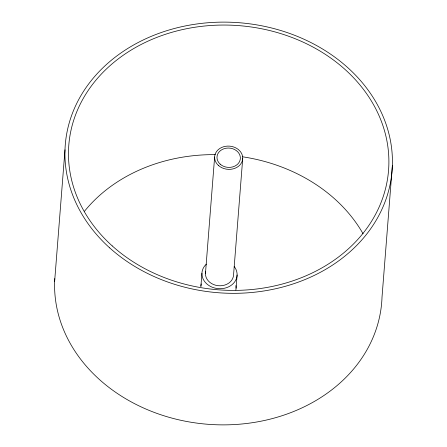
<?xml version="1.0" encoding="UTF-8"?>
<svg xmlns="http://www.w3.org/2000/svg" width="447" height="447" viewBox="0 0 447 447"><rect width="100%" height="100%" fill="white"/><g stroke="black" fill="none" stroke-linecap="round" stroke-linejoin="round"><path stroke-width="0.67" d="M54.635 281.37L64.988 149.818M201.927 273.296L200.887 286.454A17.612 14.55 4.5 0 1 201.245 283.934M205.464 273.469L214.627 157.048M242.727 158.4L233.563 274.827A14.069 11.622 4.5 0 1 218.013 285.678A14.069 11.622 4.5 0 1 205.698 271.659M236.066 288.153L237.1 274.994M392.365 165.63L382.012 297.182A163.915 135.413 4.5 0 1 212.029 424.561A163.915 135.413 4.5 0 1 54.763 278.615M235.887 285.611A17.612 14.55 4.5 0 1 235.854 290.042M234.211 266.501A17.612 14.55 4.5 0 1 230.434 285.84A17.612 14.55 4.5 0 1 206.721 283.828A17.612 14.55 4.5 0 1 206.363 264.143M84.528 211.213A160.372 132.485 4.5 0 1 215.365 154.634M242.486 156.785A160.372 132.485 4.5 0 1 363.076 233.787M109.655 247.856A163.915 135.413 4.5 0 0 385.593 200.396A163.915 135.413 4.5 0 0 190.78 24.915A163.915 135.413 4.5 0 0 109.655 247.856M220.175 164.161A11.706 9.672 4.5 0 0 239.883 160.775A11.706 9.672 4.5 0 0 225.97 148.236A11.706 9.672 4.5 0 0 220.175 164.161M218.46 165.463A14.069 11.622 4.5 0 0 242.145 161.389A14.069 11.622 4.5 0 0 225.422 146.325A14.069 11.622 4.5 0 0 218.46 165.463M112.231 245.911A160.372 132.485 4.5 0 0 382.202 199.474A160.372 132.485 4.5 0 0 191.601 27.787A160.372 132.485 4.5 0 0 112.231 245.911"/></g></svg>
